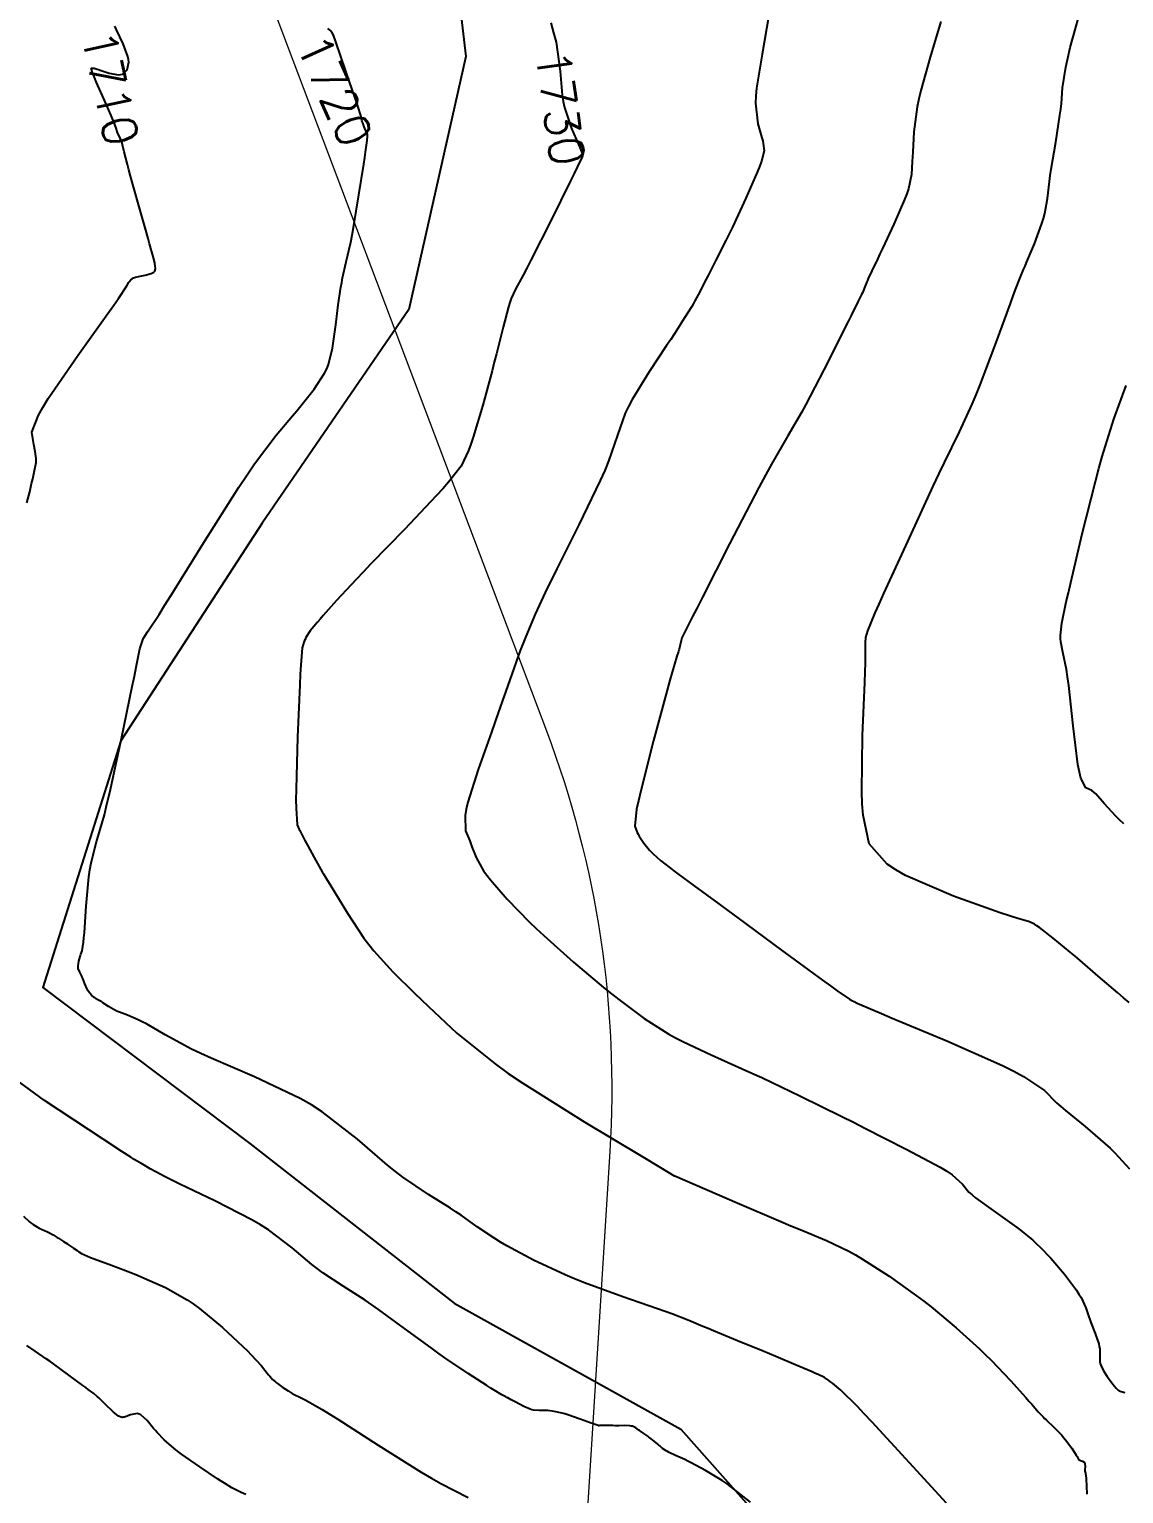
# Model space of a CAD drawing. Header units: metres. Extents: x 837477 to 838477, y 1189014 to 1191014.
# Drawn here: x 837687.8 to 837810.2, y 1189764.5 to 1189928.2 of the extents above; entities that cross this region are included whole.
import ezdxf

# ---------------------------------------------------------------- set-up
doc = ezdxf.new("R2010")
doc.units = ezdxf.units.M
doc.header["$LTSCALE"] = 0.3
doc.layers.add('COTAS 10', color=1, linetype='Continuous')
doc.layers.add('LINEA_DE_CEROS', color=61, linetype='Continuous')
doc.layers.add('Linea_Tendencia', color=51, linetype='Continuous', lineweight=20)
doc.styles.get("Standard").update_dxf_attribs({"font": 'simplex.shx'})

msp = doc.modelspace()

# ---------------------------------------------------------------- linework, layer by layer
at = {"layer": 'COTAS 10'}
for points, elevation in [([(837810.858, 1189819.398), (837810.204, 1189819.939), (837809.565, 1189820.474), (837807.383, 1189822.36), (837805.344, 1189824.136), (837804.796, 1189824.601), (837804.255, 1189825.056), (837802.36, 1189826.605), (837800.83, 1189827.781), (837800.52, 1189828), (837800.258, 1189828.173), (837799.718, 1189828.415), (837798.278, 1189828.823), (837797.449, 1189829.1), (837796.432, 1189829.449), (837791.204, 1189831.306), (837785.837, 1189833.615), (837784.733, 1189834.249), (837783.794, 1189834.882), (837781.784, 1189837.147), (837781.102, 1189840.375), (837781.001, 1189841.613), (837780.937, 1189843.001), (837781.023, 1189849.26), (837781.278, 1189855.193), (837781.32, 1189856.376), (837781.351, 1189857.359), (837781.361, 1189859.249), (837781.357, 1189859.871), (837781.379, 1189860.055), (837781.411, 1189860.245), (837781.609, 1189860.972), (837782.454, 1189862.969), (837782.893, 1189863.958), (837783.422, 1189865.137), (837786.076, 1189870.972), (837788.933, 1189877.154), (837789.59, 1189878.552), (837790.189, 1189879.813), (837791.87, 1189883.234), (837793.292, 1189886.308), (837793.728, 1189887.351), (837794.183, 1189888.476), (837795.979, 1189893.234), (837797.559, 1189897.579), (837797.877, 1189898.445), (837798.144, 1189899.164), (837798.68, 1189900.545), (837799.042, 1189901.373), (837799.199, 1189901.744), (837799.381, 1189902.177), (837800.244, 1189904.251), (837801.092, 1189906.538), (837801.264, 1189907.105), (837801.41, 1189907.642), (837801.711, 1189909.341), (837801.928, 1189911.225), (837802.02, 1189911.878), (837802.127, 1189912.589), (837802.63, 1189915.634), (837803.107, 1189918.643), (837803.198, 1189919.331), (837803.271, 1189919.956), (837803.383, 1189921.688), (837803.747, 1189924.026), (837803.978, 1189925.032), (837804.266, 1189926.194), (837805.777, 1189931.688)], 1760), ([(837770.505, 1189929.615), (837769.784, 1189925.473), (837769.16, 1189921.672), (837769.089, 1189920.791), (837769.061, 1189919.984), (837769.328, 1189917.691), (837769.774, 1189916.124), (837769.86, 1189915.776), (837769.929, 1189915.464), (837770.04, 1189914.648), (837769.725, 1189913.489), (837769.525, 1189912.961), (837769.276, 1189912.343), (837767.97, 1189909.367), (837766.469, 1189906.134), (837766.098, 1189905.354), (837765.746, 1189904.625), (837764.633, 1189902.41), (837763.754, 1189900.719), (837763.548, 1189900.321), (837763.359, 1189899.953), (837762.812, 1189898.874), (837762.287, 1189897.891), (837762.111, 1189897.584), (837761.921, 1189897.261), (837761.126, 1189895.965), (837759.979, 1189894.192), (837759.568, 1189893.568), (837759.117, 1189892.887), (837757.147, 1189889.944), (837755.246, 1189886.837), (837754.837, 1189886.052), (837754.479, 1189885.299), (837753.61, 1189882.853), (837752.624, 1189879.958), (837752.191, 1189878.923), (837751.69, 1189877.787), (837749.304, 1189872.841), (837746.827, 1189867.897), (837746.269, 1189866.762), (837745.765, 1189865.728), (837744.406, 1189862.841), (837743.362, 1189860.359), (837743.057, 1189859.58), (837742.746, 1189858.762), (837741.565, 1189855.48), (837740.277, 1189851.793), (837739.899, 1189850.72), (837739.511, 1189849.624), (837738.031, 1189845.48), (837736.878, 1189841.814), (837736.697, 1189841.02), (837736.575, 1189840.322), (837736.633, 1189838.6), (837737.088, 1189837.475), (837737.216, 1189837.153), (837737.346, 1189836.827), (837737.824, 1189835.614), (837738.651, 1189834.143), (837739, 1189833.655), (837739.402, 1189833.132), (837741.287, 1189830.951), (837743.775, 1189828.41), (837744.557, 1189827.659), (837745.378, 1189826.889), (837748.681, 1189823.937), (837752.066, 1189821.095), (837752.94, 1189820.393), (837753.786, 1189819.728), (837756.616, 1189817.635), (837759.375, 1189815.881), (837760.178, 1189815.429), (837760.997, 1189814.993), (837764.095, 1189813.54), (837767.58, 1189812.008), (837768.643, 1189811.522), (837769.748, 1189811.008), (837774.095, 1189808.927), (837778.721, 1189806.648), (837780.002, 1189806.01), (837781.283, 1189805.368), (837785.913, 1189803.022), (837789.698, 1189800.98), (837790.447, 1189800.53), (837791.066, 1189800.129), (837792.223, 1189799.097), (837792.933, 1189798.214), (837793.271, 1189797.907), (837793.669, 1189797.573), (837795.618, 1189796.143), (837797.729, 1189794.657), (837798.23, 1189794.288), (837798.695, 1189793.937), (837800.071, 1189792.825), (837801.304, 1189791.637), (837801.679, 1189791.239), (837802.069, 1189790.81), (837803.596, 1189789.012), (837804.953, 1189787.223), (837805.235, 1189786.801), (837805.477, 1189786.41), (837806.012, 1189785.262), (837806.333, 1189784.251), (837806.44, 1189783.946), (837806.554, 1189783.631), (837807.031, 1189782.402), (837807.436, 1189781.227), (837807.504, 1189780.945), (837807.554, 1189780.682), (837807.575, 1189779.889), (837807.574, 1189779.225), (837807.609, 1189779.044), (837807.66, 1189778.863), (837807.97, 1189778.219), (837808.383, 1189777.601), (837808.498, 1189777.436), (837808.613, 1189777.275), (837809.031, 1189776.717), (837809.411, 1189776.274), (837809.503, 1189776.184), (837809.588, 1189776.11), (837809.847, 1189775.962), (837810.218, 1189775.85), (837810.375, 1189775.799)], 1740), ([(837687.567, 1189875.288), (837687.908, 1189876.514), (837688.098, 1189877.44), (837688.154, 1189877.698), (837688.212, 1189877.955), (837688.433, 1189878.891), (837688.585, 1189879.789), (837688.599, 1189880.024), (837688.601, 1189880.252), (837688.508, 1189881.027), (837688.346, 1189881.806), (837688.305, 1189882.037), (837688.266, 1189882.275), (837688.136, 1189883.191), (837688.85, 1189885.092), (837689.342, 1189885.951), (837689.963, 1189886.955), (837693.267, 1189891.779), (837696.623, 1189896.477), (837697.276, 1189897.4), (837697.809, 1189898.159), (837698.733, 1189899.54), (837698.892, 1189899.836), (837698.941, 1189899.912), (837698.993, 1189899.986), (837699.203, 1189900.231), (837699.5, 1189900.435), (837699.608, 1189900.483), (837699.727, 1189900.526), (837700.248, 1189900.652), (837700.798, 1189900.757), (837700.935, 1189900.788), (837701.066, 1189900.819), (837701.481, 1189900.937), (837701.781, 1189901.089), (837701.838, 1189901.142), (837701.885, 1189901.2), (837701.961, 1189901.447), (837701.92, 1189901.832), (837701.893, 1189901.976), (837701.858, 1189902.137), (837701.674, 1189902.855), (837701.283, 1189904.248), (837701.117, 1189904.834), (837700.927, 1189905.508), (837700.031, 1189908.668), (837699.146, 1189911.837), (837698.963, 1189912.516), (837698.806, 1189913.11), (837698.459, 1189914.541), (837698.275, 1189915.324), (837698.22, 1189915.509), (837698.164, 1189915.681), (837697.945, 1189916.187), (837697.742, 1189916.592), (837697.696, 1189916.7), (837697.654, 1189916.806), (837697.539, 1189917.172), (837697.275, 1189917.895), (837697.14, 1189918.226), (837696.978, 1189918.613), (837696.167, 1189920.482), (837695.367, 1189922.304), (837695.211, 1189922.662), (837695.085, 1189922.956), (837694.864, 1189923.488), (837694.831, 1189923.602), (837694.822, 1189923.632), (837694.812, 1189923.663), (837694.779, 1189923.769), (837694.771, 1189923.852), (837694.778, 1189923.868), (837694.788, 1189923.881), (837694.86, 1189923.901), (837694.956, 1189923.898), (837695.008, 1189923.894), (837695.101, 1189923.881), (837695.411, 1189923.789), (837695.575, 1189923.737), (837695.771, 1189923.673), (837696.761, 1189923.344), (837697.808, 1189923.152), (837698.041, 1189923.174), (837698.25, 1189923.229), (837698.797, 1189923.699), (837698.962, 1189924.562), (837698.929, 1189924.865), (837698.863, 1189925.196), (837698.34, 1189926.621), (837697.593, 1189928.177), (837697.385, 1189928.589)], 1710), ([(837790.434, 1189763.42), (837786.293, 1189767.939), (837782.116, 1189772.478), (837781.224, 1189773.424), (837780.448, 1189774.234), (837778.604, 1189776.039), (837777.656, 1189776.821), (837777.445, 1189776.986), (837777.256, 1189777.129), (837776.759, 1189777.464), (837776.062, 1189777.792), (837775.747, 1189777.932), (837775.379, 1189778.094), (837773.611, 1189778.853), (837771.318, 1189779.819), (837770.62, 1189780.11), (837769.894, 1189780.412), (837767.043, 1189781.587), (837764.363, 1189782.691), (837763.745, 1189782.948), (837763.18, 1189783.183), (837761.587, 1189783.855), (837759.701, 1189784.583), (837758.951, 1189784.853), (837758.103, 1189785.153), (837754.219, 1189786.487), (837749.931, 1189788.047), (837748.828, 1189788.491), (837747.762, 1189788.94), (837744.219, 1189790.602), (837741.246, 1189792.204), (837740.54, 1189792.615), (837739.884, 1189793.011), (837737.94, 1189794.324), (837736.12, 1189795.62), (837735.543, 1189796.006), (837734.934, 1189796.404), (837732.47, 1189797.94), (837729.627, 1189799.872), (837728.78, 1189800.519), (837727.906, 1189801.215), (837724.53, 1189804.135), (837720.607, 1189807.176), (837719.388, 1189807.948), (837718.111, 1189808.69), (837713.02, 1189811.115), (837708.161, 1189813.188), (837707.031, 1189813.707), (837705.993, 1189814.203), (837703.02, 1189815.797), (837700.938, 1189817.009), (837700.461, 1189817.265), (837700.027, 1189817.486), (837698.823, 1189817.995), (837697.937, 1189818.317), (837697.705, 1189818.42), (837697.478, 1189818.529), (837696.705, 1189818.973), (837696.07, 1189819.381), (837695.931, 1189819.468), (837695.806, 1189819.543), (837695.489, 1189819.72), (837695.25, 1189819.863), (837695.175, 1189819.917), (837695.097, 1189819.977), (837694.786, 1189820.248), (837694.471, 1189820.626), (837694.391, 1189820.754), (837694.313, 1189820.893), (837694.058, 1189821.481), (837693.824, 1189822.083), (837693.76, 1189822.231), (837693.696, 1189822.37), (837693.469, 1189822.807), (837693.319, 1189823.228), (837693.303, 1189823.358), (837693.3, 1189823.493), (837693.382, 1189824.028), (837693.535, 1189824.553), (837693.576, 1189824.682), (837693.617, 1189824.804), (837693.756, 1189825.185), (837693.904, 1189826.154), (837693.949, 1189826.647), (837693.996, 1189827.237), (837694.18, 1189830.18), (837694.481, 1189833.461), (837694.601, 1189834.263), (837694.736, 1189835.021), (837695.359, 1189837.375), (837696.227, 1189840.4), (837696.518, 1189841.58), (837696.831, 1189842.909), (837698.143, 1189848.945), (837699.344, 1189854.74), (837699.588, 1189855.917), (837699.792, 1189856.909), (837700.208, 1189858.945), (837700.44, 1189859.742), (837700.528, 1189859.952), (837700.626, 1189860.157), (837701.07, 1189860.861), (837702.345, 1189862.805), (837702.968, 1189863.792), (837703.708, 1189864.974), (837707.356, 1189870.861), (837711.282, 1189877.057), (837712.198, 1189878.433), (837713.04, 1189879.661), (837715.461, 1189882.871), (837717.289, 1189885.026), (837717.756, 1189885.59), (837718.208, 1189886.139), (837719.699, 1189888.005), (837720.857, 1189889.785), (837721.098, 1189890.28), (837721.304, 1189890.777), (837721.764, 1189892.578), (837722.003, 1189894.424), (837722.071, 1189894.949), (837722.139, 1189895.479), (837722.392, 1189897.443), (837722.687, 1189899.395), (837722.781, 1189899.918), (837722.882, 1189900.433), (837723.291, 1189902.229), (837723.779, 1189904.443), (837723.929, 1189905.221), (837724.085, 1189906.071), (837724.703, 1189909.737), (837725.245, 1189913.181), (837725.354, 1189913.891), (837725.445, 1189914.496), (837725.624, 1189915.798), (837725.66, 1189916.306), (837725.66, 1189916.41), (837725.655, 1189916.497), (837725.604, 1189916.677), (837725.506, 1189916.822), (837725.473, 1189916.887), (837725.437, 1189916.963), (837725.284, 1189917.326), (837725.123, 1189917.786), (837725.081, 1189917.922), (837725.041, 1189918.063), (837724.908, 1189918.604), (837724.596, 1189919.66), (837724.443, 1189920.126), (837724.261, 1189920.666), (837723.366, 1189923.242), (837722.473, 1189925.773), (837722.293, 1189926.285), (837722.143, 1189926.716), (837721.844, 1189927.588), (837721.681, 1189927.909), (837721.616, 1189927.992), (837721.543, 1189928.072), (837721.208, 1189928.341)], 1720), ([(837746.146, 1189928.977), (837746.478, 1189927.859), (837746.746, 1189926.809), (837747.193, 1189923.573), (837747.414, 1189920.888), (837747.54, 1189920.184), (837747.694, 1189919.498), (837748.484, 1189917.163), (837749.267, 1189915.362), (837749.416, 1189915.011), (837749.537, 1189914.725), (837749.726, 1189914.229), (837749.719, 1189914.144), (837749.714, 1189914.117), (837749.708, 1189914.089), (837749.679, 1189913.975), (837749.122, 1189912.817), (837748.783, 1189912.13), (837748.365, 1189911.284), (837746.192, 1189906.909), (837743.94, 1189902.431), (837743.473, 1189901.522), (837743.074, 1189900.755), (837742.198, 1189899.178), (837741.723, 1189898.135), (837741.577, 1189897.705), (837741.425, 1189897.213), (837740.822, 1189894.929), (837740.082, 1189891.958), (837739.842, 1189891.033), (837739.588, 1189890.064), (837738.547, 1189886.197), (837737.484, 1189882.624), (837737.217, 1189881.84), (837736.961, 1189881.146), (837736.135, 1189879.385), (837734.704, 1189877.585), (837734.067, 1189876.867), (837733.326, 1189876.054), (837729.78, 1189872.323), (837726.044, 1189868.452), (837725.184, 1189867.551), (837724.399, 1189866.724), (837722.191, 1189864.351), (837720.699, 1189862.681), (837720.364, 1189862.297), (837720.064, 1189861.948), (837719.266, 1189860.968), (837718.777, 1189860.218), (837718.671, 1189860.013), (837718.578, 1189859.81), (837718.352, 1189859.086), (837718.187, 1189857.117), (837718.133, 1189856.129), (837718.075, 1189854.948), (837717.836, 1189849.086), (837717.671, 1189843.253), (837717.66, 1189842.091), (837717.664, 1189841.126), (837717.805, 1189839.279), (837718.033, 1189838.759), (837718.092, 1189838.63), (837718.149, 1189838.509), (837718.342, 1189838.126), (837718.661, 1189837.535), (837718.798, 1189837.282), (837718.957, 1189836.99), (837719.704, 1189835.616), (837720.441, 1189834.278), (837720.593, 1189834.009), (837720.721, 1189833.785), (837720.996, 1189833.343), (837721.443, 1189832.646), (837721.68, 1189832.261), (837721.967, 1189831.792), (837723.412, 1189829.405), (837725.267, 1189826.615), (837725.812, 1189825.891), (837726.37, 1189825.189), (837728.5, 1189822.832), (837730.948, 1189820.432), (837731.707, 1189819.704), (837732.501, 1189818.947), (837735.666, 1189815.984), (837739.925, 1189812.541), (837741.41, 1189811.482), (837743.028, 1189810.378), (837749.975, 1189806.009), (837756.261, 1189802.254), (837758.429, 1189800.958), (837759.975, 1189800.033), (837759.993, 1189800.021), (837760.003, 1189800.015), (837760.018, 1189800.008), (837767.022, 1189797.004), (837771.882, 1189794.929), (837773.011, 1189794.45), (837774.046, 1189794.013), (837777.004, 1189792.78), (837779.506, 1189791.585), (837780.253, 1189791.173), (837781.024, 1189790.724), (837784.007, 1189788.809), (837787.065, 1189786.617), (837787.884, 1189785.994), (837788.69, 1189785.364), (837791.5, 1189783.033), (837794.09, 1189780.685), (837794.759, 1189780.044), (837795.405, 1189779.407), (837797.564, 1189777.143), (837799.272, 1189775.245), (837799.634, 1189774.84), (837799.949, 1189774.486), (837800.685, 1189773.644), (837801.21, 1189773.072), (837801.391, 1189772.889), (837801.587, 1189772.695), (837802.423, 1189771.905), (837803.299, 1189771.023), (837803.52, 1189770.771), (837803.731, 1189770.516), (837804.418, 1189769.566), (837804.929, 1189768.776), (837805.029, 1189768.622), (837805.112, 1189768.495), (837805.263, 1189768.269), (837805.341, 1189768.221), (837805.378, 1189768.206), (837805.422, 1189768.191), (837805.634, 1189768.132), (837805.832, 1189768.001), (837805.866, 1189767.941), (837805.891, 1189767.87), (837805.908, 1189767.525), (837805.888, 1189767.159), (837805.891, 1189767.075), (837805.897, 1189766.997), (837805.946, 1189766.778), (837806.009, 1189766.452), (837806.024, 1189766.307), (837806.037, 1189766.138), (837806.075, 1189765.332), (837806.13, 1189764.437)], 1730), ([(837789.79, 1189929.104), (837788.607, 1189925.127), (837787.542, 1189921.404), (837787.326, 1189920.476), (837787.145, 1189919.592), (837786.777, 1189916.775), (837786.649, 1189914.506), (837786.619, 1189913.968), (837786.591, 1189913.469), (837786.508, 1189911.995), (837786.164, 1189910.404), (837785.971, 1189909.832), (837785.735, 1189909.202), (837784.532, 1189906.45), (837783.254, 1189903.747), (837782.971, 1189903.149), (837782.719, 1189902.615), (837782.066, 1189901.229), (837781.673, 1189900.371), (837781.585, 1189900.17), (837781.505, 1189899.986), (837781.292, 1189899.453), (837781.084, 1189898.945), (837781.007, 1189898.776), (837780.922, 1189898.595), (837780.547, 1189897.841), (837779.775, 1189896.312), (837779.44, 1189895.642), (837779.052, 1189894.867), (837777.212, 1189891.176), (837775.187, 1189887.221), (837774.682, 1189886.278), (837774.201, 1189885.402), (837772.664, 1189882.788), (837770.828, 1189879.607), (837770.158, 1189878.374), (837769.418, 1189876.988), (837766.162, 1189870.71), (837763.121, 1189864.75), (837762.517, 1189863.565), (837762.017, 1189862.582), (837761.067, 1189860.71), (837760.83, 1189860.173), (837760.777, 1189860.03), (837760.731, 1189859.891), (837760.612, 1189859.412), (837760.507, 1189858.937), (837760.47, 1189858.8), (837760.43, 1189858.661), (837760.254, 1189858.139), (837759.734, 1189856.37), (837759.477, 1189855.444), (837759.171, 1189854.329), (837757.654, 1189848.727), (837756.215, 1189843.097), (837755.957, 1189841.964), (837755.76, 1189841.015), (837755.559, 1189839.127), (837755.832, 1189838.422), (837755.935, 1189838.22), (837756.049, 1189838.014), (837756.561, 1189837.244), (837757.205, 1189836.464), (837757.403, 1189836.252), (837757.609, 1189836.042), (837758.426, 1189835.299), (837759.534, 1189834.419), (837759.924, 1189834.122), (837760.35, 1189833.803), (837762.191, 1189832.461), (837764.955, 1189830.452), (837765.964, 1189829.713), (837767.078, 1189828.895), (837771.978, 1189825.278), (837776.54, 1189821.921), (837777.441, 1189821.266), (837778.184, 1189820.729), (837779.557, 1189819.784), (837779.904, 1189819.613), (837780.096, 1189819.517), (837780.443, 1189819.341), (837782.187, 1189818.585), (837783.164, 1189818.171), (837784.355, 1189817.668), (837790.443, 1189815.112), (837796.674, 1189812.354), (837797.956, 1189811.723), (837799.045, 1189811.15), (837801.38, 1189809.56), (837802.732, 1189808.204), (837803.202, 1189807.777), (837803.714, 1189807.328), (837805.909, 1189805.525), (837808.175, 1189803.618), (837808.731, 1189803.105), (837809.256, 1189802.598), (837810.897, 1189800.817)], 1750), ([(837810.263, 1189839.383), (837809.781, 1189839.829), (837809.338, 1189840.258), (837808.059, 1189841.675), (837807.119, 1189842.74), (837806.89, 1189842.949), (837806.674, 1189843.119), (837806.003, 1189843.42), (837805.43, 1189844.516), (837805.274, 1189845.187), (837805.121, 1189846.017), (837804.578, 1189850.344), (837804.08, 1189854.876), (837803.954, 1189855.835), (837803.833, 1189856.666), (837803.439, 1189858.599), (837803.199, 1189859.76), (837803.176, 1189860.105), (837803.171, 1189860.459), (837803.309, 1189861.82), (837803.818, 1189864.221), (837804.046, 1189865.23), (837804.314, 1189866.389), (837805.597, 1189871.82), (837807.069, 1189877.686), (837807.455, 1189879.12), (837807.832, 1189880.47), (837809.118, 1189884.658), (837810.505, 1189888.411)], 1770), ([(837768.48, 1189763.533), (837766.419, 1189765.17), (837765.872, 1189765.565), (837765.334, 1189765.936), (837763.475, 1189767.069), (837761.869, 1189767.918), (837761.49, 1189768.111), (837761.14, 1189768.285), (837760.116, 1189768.761), (837759.386, 1189769.098), (837759.221, 1189769.185), (837759.072, 1189769.269), (837758.669, 1189769.55), (837758.341, 1189769.835), (837758.239, 1189769.922), (837758.132, 1189770.013), (837757.706, 1189770.369), (837757.255, 1189770.727), (837757.133, 1189770.818), (837757.012, 1189770.907), (837756.583, 1189771.198), (837756.186, 1189771.459), (837756.085, 1189771.529), (837755.989, 1189771.597), (837755.673, 1189771.834), (837755.297, 1189772.012), (837755.163, 1189772.044), (837755.016, 1189772.068), (837754.375, 1189772.088), (837753.769, 1189772.069), (837753.644, 1189772.067), (837753.537, 1189772.067), (837753.305, 1189772.08), (837753.09, 1189772.097), (837752.994, 1189772.099), (837752.882, 1189772.1), (837752.345, 1189772.097), (837751.828, 1189772.088), (837751.729, 1189772.087), (837751.648, 1189772.086), (837751.516, 1189772.084), (837751.502, 1189772.085), (837751.496, 1189772.085), (837751.49, 1189772.086), (837751.459, 1189772.089), (837751.128, 1189772.203), (837750.932, 1189772.274), (837750.692, 1189772.361), (837749.447, 1189772.816), (837748.066, 1189773.293), (837747.739, 1189773.394), (837747.436, 1189773.482), (837746.543, 1189773.687), (837745.835, 1189773.773), (837745.649, 1189773.785), (837745.467, 1189773.793), (837744.844, 1189773.782), (837744.223, 1189773.824), (837744.042, 1189773.865), (837743.857, 1189773.919), (837743.158, 1189774.221), (837742.193, 1189774.736), (837741.743, 1189774.976), (837741.346, 1189775.187), (837741.232, 1189775.247), (837741.116, 1189775.308), (837740.68, 1189775.537), (837739.83, 1189776.045), (837739.453, 1189776.282), (837739.014, 1189776.562), (837736.914, 1189777.918), (837734.303, 1189779.682), (837733.541, 1189780.218), (837732.763, 1189780.774), (837729.812, 1189782.953), (837726.899, 1189785.086), (837726.144, 1189785.613), (837725.411, 1189786.113), (837722.953, 1189787.689), (837720.67, 1189789.196), (837720.049, 1189789.653), (837719.432, 1189790.126), (837717.242, 1189791.978), (837714.602, 1189793.98), (837713.702, 1189794.547), (837712.727, 1189795.121), (837708.596, 1189797.242), (837704.679, 1189799.105), (837703.841, 1189799.516), (837703.109, 1189799.882), (837701.353, 1189800.823), (837700.484, 1189801.347), (837700.311, 1189801.449), (837700.167, 1189801.533), (837699.89, 1189801.68), (837699.575, 1189801.863), (837699.407, 1189801.968), (837699.204, 1189802.098), (837698.18, 1189802.764), (837696.091, 1189804.134), (837689.534, 1189808.437), (837685.214, 1189811.604)], 1710), ([(837687.169, 1189795.525), (837687.864, 1189794.874), (837688.058, 1189794.723), (837688.252, 1189794.585), (837688.957, 1189794.191), (837689.623, 1189793.883), (837689.792, 1189793.799), (837689.955, 1189793.716), (837690.489, 1189793.42), (837690.97, 1189793.131), (837691.099, 1189793.051), (837691.226, 1189792.972), (837691.673, 1189792.69), (837692.107, 1189792.405), (837692.227, 1189792.324), (837692.346, 1189792.242), (837692.775, 1189791.94), (837693.173, 1189791.66), (837693.273, 1189791.593), (837693.368, 1189791.53), (837693.677, 1189791.338), (837694.359, 1189791.039), (837694.691, 1189790.909), (837695.084, 1189790.759), (837697.017, 1189790.044), (837699.364, 1189789.142), (837700.017, 1189788.874), (837700.672, 1189788.597), (837703.051, 1189787.531), (837705.488, 1189786.163), (837706.179, 1189785.697), (837706.877, 1189785.192), (837709.46, 1189783.051), (837711.723, 1189780.941), (837712.221, 1189780.455), (837712.662, 1189780.013), (837713.789, 1189778.77), (837714.446, 1189777.951), (837714.59, 1189777.775), (837714.719, 1189777.622), (837715.048, 1189777.249), (837715.361, 1189776.976), (837715.479, 1189776.884), (837715.611, 1189776.785), (837716.202, 1189776.37), (837716.776, 1189775.986), (837716.897, 1189775.907), (837717.001, 1189775.84), (837717.242, 1189775.696), (837717.548, 1189775.545), (837717.693, 1189775.473), (837717.865, 1189775.389), (837718.706, 1189774.976), (837720.573, 1189773.897), (837721.391, 1189773.392), (837722.34, 1189772.798), (837726.858, 1189769.909), (837731.667, 1189766.9), (837732.8, 1189766.23), (837733.847, 1189765.631), (837736.909, 1189764.055)], 1700), ([(837712.04, 1189764.379), (837711.538, 1189764.626), (837710.482, 1189765.147), (837709.651, 1189765.643), (837709.29, 1189765.875), (837708.873, 1189766.148), (837706.894, 1189767.472), (837704.855, 1189768.905), (837704.399, 1189769.246), (837703.991, 1189769.563), (837702.91, 1189770.508), (837702.151, 1189771.316), (837701.945, 1189771.546), (837701.742, 1189771.78), (837701.025, 1189772.649), (837700.312, 1189773.291), (837700.112, 1189773.381), (837699.91, 1189773.433), (837699.168, 1189773.305), (837698.501, 1189773.051), (837698.346, 1189773.023), (837698.203, 1189773.014), (837697.797, 1189773.136), (837697.389, 1189773.476), (837697.246, 1189773.605), (837697.09, 1189773.749), (837696.418, 1189774.395), (837695.748, 1189775.042), (837695.594, 1189775.187), (837695.453, 1189775.318), (837695.054, 1189775.667), (837694.437, 1189776.14), (837694.158, 1189776.349), (837693.831, 1189776.592), (837692.262, 1189777.751), (837690.542, 1189778.999), (837690.121, 1189779.298), (837689.723, 1189779.578), (837688.488, 1189780.419), (837687.541, 1189781.044)], 1690)]:
    msp.add_lwpolyline(points, dxfattribs=dict(at, elevation=elevation))
at = {"layer": 'LINEA_DE_CEROS'}
msp.add_lwpolyline([(837733.283, 1189954.003), (837736.655, 1189925.199), (837730.294, 1189896.905), (837713.869, 1189873.005), (837698.085, 1189848.677), (837689.342, 1189821.084), (837712.507, 1189803.637), (837735.353, 1189785.775), (837760.703, 1189771.69), (837779.938, 1189749.987)], dxfattribs=at)
at = {"layer": 'Linea_Tendencia', "elevation": 1705.277}
msp.add_lwpolyline([(838041.852, 1190952.651), (838036.737, 1190647.812, 0.0474482), (838038.405, 1190626.479), (838092.197, 1190318.419), (838105.747, 1190240.818, -0.6778981), (837927.014, 1190130.695), (837836.473, 1190198.006, 0.7491246), (837663.366, 1190067.336), (837745.668, 1189849.791, -0.1064509), (837752.758, 1189802.746), (837723.495, 1189335.311)], format="xyb", dxfattribs=at)

# ---------------------------------------------------------------- texts
at = {"layer": 'COTAS 10', "char_height": 3.8, "attachment_point": 7}
for s, insert, rotation in [('1710', (837693.637, 1189927.633, 1710), 282.39682), ('1720', (837717.564, 1189926.578, 1720), 294.22413), ('1730', (837744.427, 1189925.671, 1730), 278.00202)]:
    msp.add_mtext(s, dxfattribs=dict(at, insert=insert, rotation=rotation))

doc.saveas('drawing.dxf')
